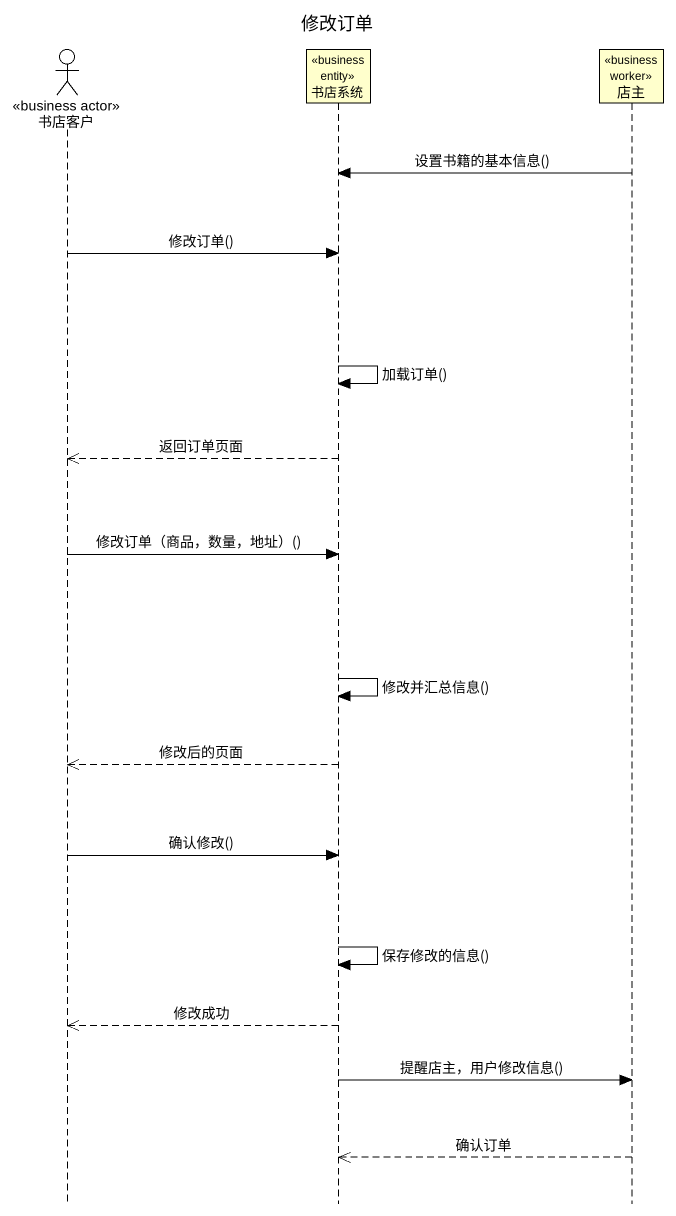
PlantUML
@startuml
title 修改订单
hide footbox
actor 书店客户 <<business actor>>
participant 书店系统 <<business entity>>
participant 店主 <<business worker>>

店主 -> 书店系统 : 设置书籍的基本信息()
书店客户 -> 书店系统 : 修改订单()
书店系统 -> 书店系统 : 加载订单()
书店系统 -->> 书店客户 : 返回订单页面
书店客户 -> 书店系统 : 修改订单（商品，数量，地址）()
书店系统 -> 书店系统 : 修改并汇总信息()
书店系统 -->> 书店客户 : 修改后的页面
书店客户 -> 书店系统 : 确认修改()
书店系统 -> 书店系统 : 保存修改的信息()
书店系统 -->> 书店客户 : 修改成功
书店系统 -> 店主 : 提醒店主，用户修改信息()
店主 -->> 书店系统 : 确认订单
@enduml
